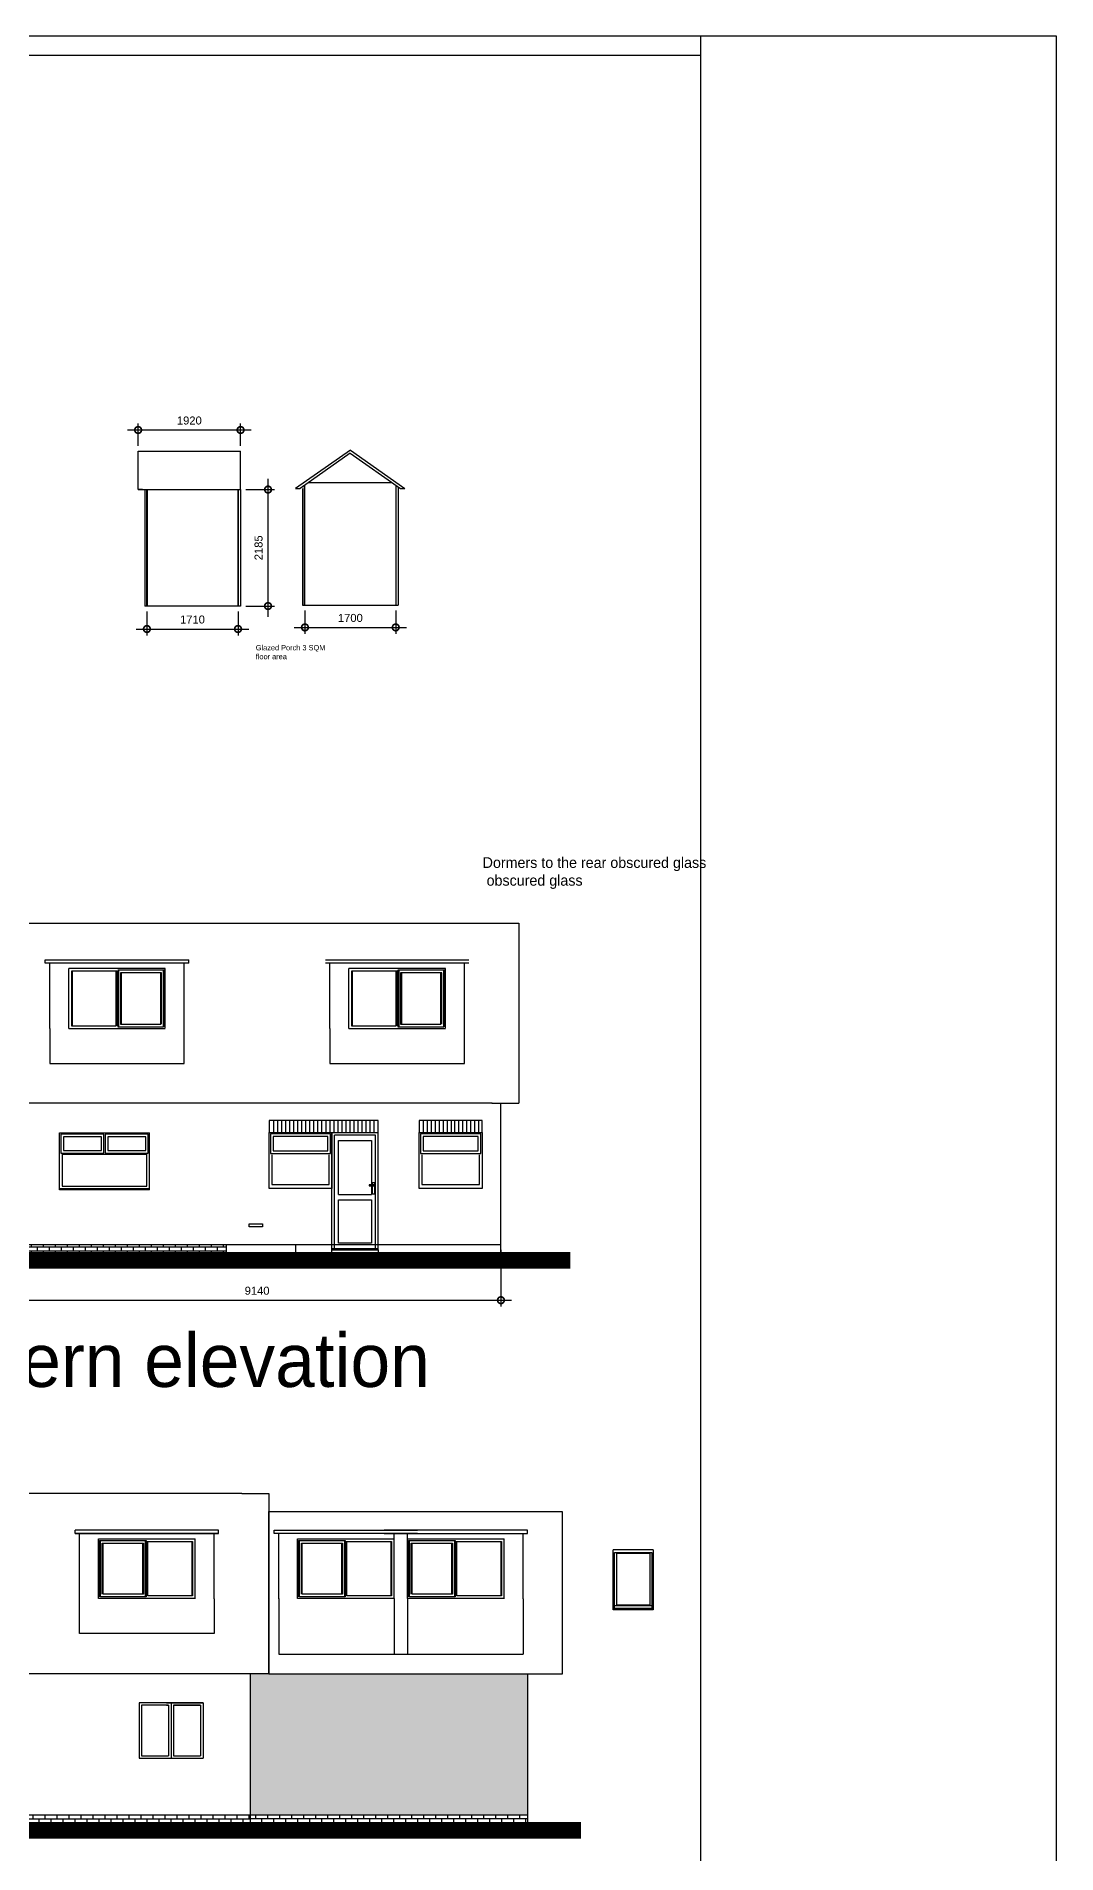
# Model space of a CAD drawing. Header units: millimetres. Extents: x 172500 to 842273, y -2500 to 360123.
# Drawn here: x 235398 to 254520, y 25027 to 59088 of the extents above; entities that cross this region are included whole.
import ezdxf

# ---------------------------------------------------------------- set-up
doc = ezdxf.new("R2010")
doc.units = ezdxf.units.MM
doc.layers.add('A2  --  Defpoints', color=16, linetype='Continuous', plot=False)
doc.layers.add('A2  --  Viewport', color=243, linetype='Continuous', plot=False)
for name, color, linetype in [('A2 - 1 (0.13mm)', 1, 'Continuous'), ('A2 - Elevation - Detail', 8, 'Continuous'), ('A2 - Elevation - Main Detail', 1, 'Continuous'), ('A2 - Elevation - Wall', 7, 'Continuous'), ('A2 - Elevation - Windoors', 2, 'Continuous'), ('A2 - Hatch - Brick', 8, 'Continuous'), ('A2 - Hatch - Roof', 8, 'Continuous'), ('A2 - Plan - Walls', 1, 'Continuous'), ('A2 - Plan - Windoors', 2, 'Continuous')]:
    doc.layers.add(name, color=color, linetype=linetype)
doc.styles.get("Standard").update_dxf_attribs({"font": ''})
doc.styles.add('TEMPLATE (Arial)', font='arial.ttf')
doc.styles.get('Standard').set_extended_font_data('Poppins Light')
doc.dimstyles.new('A2 - Modern', dxfattribs={"dimscale": 100, "dimtxt": 1.5, "dimasz": 2.5, "dimexe": 1.2, "dimexo": 1, "dimgap": 1, "dimtad": 1, "dimdec": 0, "dimrnd": 5, "dimdsep": 46, "dimtxsty": 'TEMPLATE (Arial)', "dimblk1": 'DOTSMALL', "dimblk2": 'DOTSMALL', "dimsah": 1, "dimcen": 2.5, "dimdle": 2, "dimclrd": 251, "dimclre": 251, "dimclrt": 3, "dimadec": 1, "dimazin": 0, "dimtfac": 1, "dimtdec": 0, "dimtix": 1, "dimtmove": 2, "dimatfit": 3, "dimldrblk": 'ARCHTICK', "dimfxl": 1, "dimtfillclr": 3, "dimarcsym": 0})

# ---------------------------------------------------------------- blocks, each defined once
blk = doc.blocks.new('*U23')
at = {"layer": 'A2  --  Defpoints', "color": 1}
blk.add_lwpolyline([(-29700, -2525), (29520, -2525), (29520, 39352), (-29700, 39352)], close=True, dxfattribs=at)
at = {"layer": 'A2  --  Viewport'}
blk.add_line((22845, 39352), (22845, -2525), dxfattribs=at)
blk.add_lwpolyline([(22845, -2175), (-29350, -2175), (-29350, 39002), (22845, 39002)], dxfattribs=at)
blk = doc.blocks.new('_DotSmall')
at = {"color": 0, "linetype": 'ByBlock', "const_width": 0.5}
blk.add_lwpolyline([(-0.0625, 0, 1), (0.0625, 0, 1)], format="xyb", close=True, dxfattribs=at)
blk = doc.blocks.new('*D133')
at = {"layer": 'A2 - 1 (0.13mm)', "color": 251, "lineweight": -2, "transparency": 16777216}
for p, q in [((234965, 36343), (234965, 35280)), ((244105, 36343), (244105, 35280)), ((234765, 35400), (244305, 35400))]:
    blk.add_line(p, q, dxfattribs=at)
at = {"layer": 'A2 - 1 (0.13mm)', "color": 251, "lineweight": -2, "transparency": 16777216, "xscale": 250, "yscale": 250, "zscale": 250, "rotation": 180}
blk.add_blockref('_DotSmall', (234965, 35400), dxfattribs=at)
at = {"layer": 'A2 - 1 (0.13mm)', "color": 251, "lineweight": -2, "transparency": 16777216, "xscale": 250, "yscale": 250, "zscale": 250}
blk.add_blockref('_DotSmall', (244105, 35400), dxfattribs=at)
at = {"layer": 'A2 - 1 (0.13mm)', "color": 3, "transparency": 16777216, "insert": (239535, 35577), "char_height": 150, "attachment_point": 5, "style": 'TEMPLATE (Arial)'}
blk.add_mtext('9140', dxfattribs=at)
blk = doc.blocks.new('_ArchTick')
at = {"color": 0, "linetype": 'ByBlock', "const_width": 0.15}
blk.add_lwpolyline([(-0.5, -0.5), (0.5, 0.5)], dxfattribs=at)
blk = doc.blocks.new('*D167')
at = {"layer": 'A2 - 1 (0.13mm)', "color": 251, "lineweight": -2, "transparency": 16777216}
for p, q in [((237470, 48310), (237470, 47860)), ((239178, 48310), (239178, 47860)), ((237270, 47980), (239378, 47980))]:
    blk.add_line(p, q, dxfattribs=at)
at = {"layer": 'A2 - 1 (0.13mm)', "color": 251, "lineweight": -2, "transparency": 16777216, "xscale": 250, "yscale": 250, "zscale": 250, "rotation": 180}
blk.add_blockref('_DotSmall', (237470, 47980), dxfattribs=at)
at = {"layer": 'A2 - 1 (0.13mm)', "color": 251, "lineweight": -2, "transparency": 16777216, "xscale": 250, "yscale": 250, "zscale": 250}
blk.add_blockref('_DotSmall', (239178, 47980), dxfattribs=at)
at = {"layer": 'A2 - 1 (0.13mm)', "color": 3, "transparency": 16777216, "insert": (238324, 48157), "char_height": 150, "attachment_point": 5, "style": 'TEMPLATE (Arial)'}
blk.add_mtext('1710', dxfattribs=at)
blk = doc.blocks.new('*D168')
at = {"layer": 'A2 - 1 (0.13mm)', "color": 251, "lineweight": -2, "transparency": 16777216}
for p, q in [((240432, 48330), (240432, 47890)), ((242133, 48330), (242133, 47890)), ((240232, 48010), (242333, 48010))]:
    blk.add_line(p, q, dxfattribs=at)
at = {"layer": 'A2 - 1 (0.13mm)', "color": 251, "lineweight": -2, "transparency": 16777216, "xscale": 250, "yscale": 250, "zscale": 250, "rotation": 180}
blk.add_blockref('_DotSmall', (240432, 48010), dxfattribs=at)
at = {"layer": 'A2 - 1 (0.13mm)', "color": 251, "lineweight": -2, "transparency": 16777216, "xscale": 250, "yscale": 250, "zscale": 250}
blk.add_blockref('_DotSmall', (242133, 48010), dxfattribs=at)
at = {"layer": 'A2 - 1 (0.13mm)', "color": 3, "transparency": 16777216, "insert": (241283, 48187), "char_height": 150, "attachment_point": 5, "style": 'TEMPLATE (Arial)'}
blk.add_mtext('1700', dxfattribs=at)
blk = doc.blocks.new('*D169')
at = {"layer": 'A2 - 1 (0.13mm)', "color": 251, "lineweight": -2, "transparency": 16777216}
for p, q in [((239740, 48210), (239740, 50794)), ((239325, 50594), (239860, 50594)), ((239325, 48410), (239860, 48410))]:
    blk.add_line(p, q, dxfattribs=at)
at = {"layer": 'A2 - 1 (0.13mm)', "color": 251, "lineweight": -2, "transparency": 16777216, "xscale": 250, "yscale": 250, "zscale": 250}
for p, rotation in [((239740, 50594), 90), ((239740, 48410), 270)]:
    blk.add_blockref('_DotSmall', p, dxfattribs=dict(at, rotation=rotation))
at = {"layer": 'A2 - 1 (0.13mm)', "color": 3, "transparency": 16777216, "insert": (239563, 49502), "char_height": 150, "attachment_point": 5, "rotation": 90, "style": 'TEMPLATE (Arial)'}
blk.add_mtext('2185', dxfattribs=at)
blk = doc.blocks.new('*D170')
at = {"layer": 'A2 - 1 (0.13mm)', "color": 251, "lineweight": -2, "transparency": 16777216}
for p, q in [((237306, 51412), (237306, 51830)), ((239225, 51412), (239225, 51830)), ((237106, 51710), (239425, 51710))]:
    blk.add_line(p, q, dxfattribs=at)
at = {"layer": 'A2 - 1 (0.13mm)', "color": 251, "lineweight": -2, "transparency": 16777216, "xscale": 250, "yscale": 250, "zscale": 250, "rotation": 180}
blk.add_blockref('_DotSmall', (237306, 51710), dxfattribs=at)
at = {"layer": 'A2 - 1 (0.13mm)', "color": 251, "lineweight": -2, "transparency": 16777216, "xscale": 250, "yscale": 250, "zscale": 250}
blk.add_blockref('_DotSmall', (239225, 51710), dxfattribs=at)
at = {"layer": 'A2 - 1 (0.13mm)', "color": 3, "transparency": 16777216, "insert": (238265, 51887), "char_height": 150, "attachment_point": 5, "style": 'TEMPLATE (Arial)'}
blk.add_mtext('1920', dxfattribs=at)

msp = doc.modelspace()

# ---------------------------------------------------------------- hatches: boundary and pattern name
at = {"layer": 'A2 - Hatch - Brick'}
h = msp.add_hatch(dxfattribs=at)
h.set_pattern_fill('AR-BRSTD', color=256, scale=1.107)
h.set_pattern_definition([(0, (15540.69, -132326.91), (0, 74.990173), []), (90, (15540.69, -132326.91), (-112.4712, 74.990173), [74.99017, -74.99017])])
h.paths.add_polyline_path([(234965.3, 36442.7), (234965.3, 36292.7), (238960.3, 36292.7), (238960.3, 36442.7)])
h = msp.add_hatch(dxfattribs=at)
h.set_pattern_fill('AR-BRSTD', color=256, scale=1.107)
h.set_pattern_definition([(0, (230274.06, 25754.9), (0, 74.9902), []), (90, (230274.06, 25754.9), (-112.4712, 74.9902), [74.9902, -74.9902])])
h.paths.add_polyline_path([(230274.1, 25754.9), (230274.1, 25604.9), (239414.1, 25604.9), (239414.1, 25754.9)])
h = msp.add_hatch(dxfattribs=at)
h.set_pattern_fill('AR-BRSTD', color=256, scale=1.107)
h.set_pattern_definition([(0, (45159.38, -147693.64), (0, 74.990173), []), (90, (45159.38, -147693.64), (-112.4712, 74.990173), [74.99017, -74.99017])])
h.paths.add_polyline_path([(239414.1, 25754.9), (239414.1, 25604.9), (244605.3, 25604.9), (244605.3, 25754.9)])
at = {"layer": 'A2 - Hatch - Roof'}
h = msp.add_hatch(dxfattribs=at)
h.set_pattern_fill('BRICK', color=8)
h.paths.add_polyline_path([(244605.3, 28389.4), (239752.2, 28389.4), (239414.1, 28400), (239414.1, 25754.9), (244605.3, 25754.9)])

# ---------------------------------------------------------------- linework, layer by layer
at = {"layer": 'A2 - 1 (0.13mm)'}
for p, q in [((235566.1, 41780), (238253.1, 41780)), ((238253.1, 41717.2), (235566.1, 41717.2)), ((235649.2, 40492.1), (235649.2, 41717.2)), ((236003.9, 40492.1), (236003.9, 41616.9)), ((237815.2, 41616.9), (236003.9, 41616.9)), ((236909, 41565.9), (236070, 41565.9)), ((237815.2, 40498.5), (237815.2, 41616.9)), ((238170, 40492.1), (238170, 41717.2)), ((240816.1, 41780), (243503.1, 41780)), ((243503.1, 41717.2), (240816.1, 41717.2)), ((240899.2, 40492.1), (240899.2, 41717.2)), ((241254, 40492.1), (241254, 41616.9)), ((243065.2, 41616.9), (241254, 41616.9)), ((242159, 41565.9), (241320, 41565.9)), ((243065.2, 40498.5), (243065.2, 41616.9)), ((243420, 40492.1), (243420, 41717.2)), ((235649.2, 40492.1), (235649.2, 39837.8)), ((236003.9, 40494.4), (237815.2, 40494.4)), ((238170, 39837.8), (238170, 40492.1)), ((240899.2, 40492.1), (240899.2, 39837.8)), ((241254, 40494.4), (243065.2, 40494.4)), ((243420, 39837.8), (243420, 40492.1)), ((235649.2, 39837.8), (238170, 39837.8)), ((240899.2, 39837.8), (243420, 39837.8)), ((238813.3, 31092.1), (236126.2, 31092.1)), ((238813.3, 31029.4), (236126.2, 31029.4)), ((236126.2, 31029.4), (238813.3, 31029.4)), ((236209.3, 29804.3), (236209.3, 31029.4)), ((238730.1, 29804.3), (238730.1, 31029.4)), ((239856.9, 31092.1), (242544, 31092.1)), ((239856.9, 31029.4), (239856.9, 31092.1)), ((242544, 31029.4), (239856.9, 31029.4)), ((239940, 29804.3), (239940, 31029.4)), ((244605.3, 31092.1), (241918.2, 31092.1)), ((241918.2, 31029.4), (244605.3, 31029.4)), ((242106.1, 29806.6), (242106.1, 31029.4)), ((242356.1, 29810.6), (242356.1, 31029.4)), ((244522.1, 29804.3), (244522.1, 31029.4)), ((244605.3, 31029.4), (244605.3, 31092.1)), ((236564.1, 29810.6), (236564.1, 30929.1)), ((236564.1, 30929.1), (238375.4, 30929.1)), ((237470.3, 30878), (238309.3, 30878)), ((238375.4, 29804.3), (238375.4, 30929.1)), ((240294.8, 29810.6), (240294.8, 30929.1)), ((241201, 30878), (242040.1, 30878)), ((242356.1, 30929.1), (244167.4, 30929.1)), ((243262.3, 30878), (244101.3, 30878)), ((244167.4, 29804.3), (244167.4, 30929.1)), ((236209.3, 29150), (236209.3, 29804.3)), ((238375.4, 29806.6), (236564.1, 29806.6)), ((238730.1, 29804.3), (238730.1, 29150)), ((239940, 29810.6), (239940, 28767.2)), ((242106.1, 29806.6), (240294.8, 29806.6)), ((242106.1, 29806.6), (242106.1, 28767.2)), ((244167.4, 29806.6), (242356.1, 29806.6)), ((242356.1, 29806.6), (242356.1, 28767.2)), ((244522.1, 29804.3), (244522.1, 28767.2)), ((238730.1, 29150), (236209.3, 29150))]:
    msp.add_line(p, q, dxfattribs=at)
at = {"layer": 'A2 - 1 (0.13mm)', "color": 0}
for points in [[(239224.6, 48410), (239177.5, 48410)], [(240385.4, 48430), (242180, 48430)]]:
    msp.add_lwpolyline(points, dxfattribs=at)
at = {"layer": 'A2 - 1 (0.13mm)'}
for points in [[(235566.1, 41717.2), (235566.1, 41780)], [(238253.1, 41717.2), (238253.1, 41780)], [(236126.2, 31029.4), (236126.2, 31092.1)], [(238813.3, 31029.4), (238813.3, 31092.1)], [(240294.8, 30929.1), (242106.1, 30929.1)], [(239940, 28767.2), (244522.1, 28767.2)]]:
    msp.add_lwpolyline(points, dxfattribs=at)
at = {"layer": 'A2 - 1 (0.13mm)', "color": 1, "ltscale": 50}
for points in [[(239252.2, 31777.2), (230437.2, 31777.2)], [(230437.2, 28405), (239252.2, 28405)]]:
    msp.add_lwpolyline(points, dxfattribs=at)
at = {"layer": 'A2 - 1 (0.13mm)'}
msp.add_lwpolyline([(239752.2, 31442.2), (245252.2, 31442.2), (245252.2, 28389.4), (239752.2, 28389.4)], close=True, dxfattribs=at)
at = {"layer": 'A2 - Elevation - Detail'}
msp.add_lwpolyline([(239387.6, 36833.7), (239638.9, 36833.7), (239638.9, 36777.9), (239387.6, 36777.9)], close=True, dxfattribs=at)
at = {"layer": 'A2 - Elevation - Detail', "color": 254, "const_width": 300}
for points in [[(228774.1, 36142.7), (245405.2, 36142.7)], [(228774.1, 25454.9), (245605.3, 25454.9)]]:
    msp.add_lwpolyline(points, dxfattribs=at)
at = {"layer": 'A2 - Elevation - Main Detail'}
for p, q in [((239252.2, 31777.2), (239752.2, 31777.2)), ((239752.2, 31777.2), (239752.2, 28405)), ((239252.2, 28405), (239752.2, 28405))]:
    msp.add_line(p, q, dxfattribs=at)
at = {"layer": 'A2 - Elevation - Wall'}
msp.add_line((244605.3, 28389.4), (244605.3, 25604.9), dxfattribs=at)
for points in [[(244105.3, 36292.7), (244105.3, 39092.9)], [(228774.1, 36292.7), (245405.2, 36292.7)], [(239414.1, 25604.9), (239414.1, 28405)], [(245605.3, 25604.9), (228774.1, 25604.9)]]:
    msp.add_lwpolyline(points, dxfattribs=at)
at = {"layer": 'A2 - Elevation - Windoors'}
for p, q in [((236894, 41565.9), (236055, 41565.9)), ((236055, 41565.9), (236055, 40545.4)), ((236070, 41565.9), (236070, 40545.4)), ((236894, 40545.4), (236894, 41565.9)), ((236909, 40545.4), (236909, 41565.9)), ((236924.6, 41586.3), (236924.6, 40525)), ((237781.8, 41586.3), (236924.6, 41586.3)), ((236939.6, 41586.3), (236939.6, 40525)), ((237796.8, 41586.3), (236939.6, 41586.3)), ((237781.8, 40525), (237781.8, 41586.3)), ((237796.8, 40525), (237796.8, 41586.3)), ((242144, 41565.9), (241305, 41565.9)), ((241305, 41565.9), (241305, 40545.4)), ((241320, 41565.9), (241320, 40545.4)), ((242144, 40545.4), (242144, 41565.9)), ((242159, 40545.4), (242159, 41565.9)), ((242174.6, 41586.3), (242174.6, 40525)), ((243031.8, 41586.3), (242174.6, 41586.3)), ((242189.6, 41586.3), (242189.6, 40525)), ((243046.8, 41586.3), (242189.6, 41586.3)), ((243031.8, 40525), (243031.8, 41586.3)), ((243046.8, 40525), (243046.8, 41586.3)), ((236975.6, 41535.3), (236975.6, 40576.1)), ((237730.7, 41535.3), (236975.6, 41535.3)), ((236990.6, 41535.3), (236990.6, 40576.1)), ((237745.7, 41535.3), (236990.6, 41535.3)), ((237730.7, 40576.1), (237730.7, 41535.3)), ((237745.7, 40576.1), (237745.7, 41535.3)), ((242225.6, 41535.3), (242225.6, 40576.1)), ((242980.7, 41535.3), (242225.6, 41535.3)), ((242240.6, 41535.3), (242240.6, 40576.1)), ((242995.7, 41535.3), (242240.6, 41535.3)), ((242980.7, 40576.1), (242980.7, 41535.3)), ((242995.7, 40576.1), (242995.7, 41535.3)), ((236055, 40545.4), (236894, 40545.4)), ((236975.6, 40576.1), (237730.7, 40576.1)), ((241305, 40545.4), (242144, 40545.4)), ((242225.6, 40576.1), (242980.7, 40576.1)), ((236924.6, 40525), (237781.8, 40525)), ((242174.6, 40525), (243031.8, 40525)), ((229774.1, 36442.7), (238960.3, 36442.7)), ((238960.3, 36292.7), (238960.3, 36442.7)), ((238960.3, 36442.7), (240260.3, 36442.7)), ((240260.3, 36292.7), (240260.3, 36442.7)), ((240260.3, 36442.7), (244105.3, 36442.7)), ((236582.6, 29837.2), (236582.6, 30898.5)), ((236582.6, 30898.5), (237439.7, 30898.5)), ((236597.6, 29837.2), (236597.6, 30898.5)), ((236597.6, 30898.5), (237454.7, 30898.5)), ((236633.6, 29888.2), (236633.6, 30847.4)), ((236633.6, 30847.4), (237388.7, 30847.4)), ((236648.6, 29888.2), (236648.6, 30847.4)), ((236648.6, 30847.4), (237403.7, 30847.4)), ((237388.7, 30847.4), (237388.7, 29888.2)), ((237403.7, 30847.4), (237403.7, 29888.2)), ((237439.7, 30898.5), (237439.7, 29837.2)), ((237454.7, 30898.5), (237454.7, 29837.2)), ((237470.3, 29857.6), (237470.3, 30878)), ((237485.3, 29857.6), (237485.3, 30878)), ((237485.3, 30878), (238324.3, 30878)), ((238309.3, 30878), (238309.3, 29857.6)), ((238324.3, 30878), (238324.3, 29857.6)), ((240313.3, 29837.2), (240313.3, 30898.5)), ((240313.3, 30898.5), (241170.4, 30898.5)), ((240328.3, 29837.2), (240328.3, 30898.5)), ((240328.3, 30898.5), (241185.4, 30898.5)), ((240364.3, 29888.2), (240364.3, 30847.4)), ((240364.3, 30847.4), (241119.4, 30847.4)), ((240379.3, 29888.2), (240379.3, 30847.4)), ((240379.3, 30847.4), (241134.4, 30847.4)), ((241119.4, 30847.4), (241119.4, 29888.2)), ((241134.4, 30847.4), (241134.4, 29888.2)), ((241170.4, 30898.5), (241170.4, 29837.2)), ((241185.4, 30898.5), (241185.4, 29837.2)), ((241201, 29857.6), (241201, 30878)), ((241216.1, 29857.6), (241216.1, 30878)), ((241216.1, 30878), (242055.1, 30878)), ((242040.1, 30878), (242040.1, 29857.6)), ((242055.1, 30878), (242055.1, 29857.6)), ((242374.5, 29837.2), (242374.5, 30898.5)), ((242374.5, 30898.5), (243231.7, 30898.5)), ((242389.6, 29837.2), (242389.6, 30898.5)), ((242389.6, 30898.5), (243246.7, 30898.5)), ((242425.6, 29888.2), (242425.6, 30847.4)), ((242425.6, 30847.4), (243180.7, 30847.4)), ((242440.6, 29888.2), (242440.6, 30847.4)), ((242440.6, 30847.4), (243195.7, 30847.4)), ((243180.7, 30847.4), (243180.7, 29888.2)), ((243195.7, 30847.4), (243195.7, 29888.2)), ((243231.7, 30898.5), (243231.7, 29837.2)), ((243246.7, 30898.5), (243246.7, 29837.2)), ((243262.3, 29857.6), (243262.3, 30878)), ((243277.3, 29857.6), (243277.3, 30878)), ((243277.3, 30878), (244116.3, 30878)), ((244101.3, 30878), (244101.3, 29857.6)), ((244116.3, 30878), (244116.3, 29857.6)), ((237454.7, 29837.2), (236597.6, 29837.2)), ((237403.7, 29888.2), (236648.6, 29888.2)), ((238324.3, 29857.6), (237485.3, 29857.6)), ((241185.4, 29837.2), (240328.3, 29837.2)), ((241134.4, 29888.2), (240379.3, 29888.2)), ((242055.1, 29857.6), (241216.1, 29857.6)), ((243246.7, 29837.2), (242389.6, 29837.2)), ((243195.7, 29888.2), (242440.6, 29888.2)), ((244116.3, 29857.6), (243277.3, 29857.6)), ((230274.1, 25754.9), (244605.3, 25754.9))]:
    msp.add_line(p, q, dxfattribs=at)
at = {"layer": 'A2 - Elevation - Windoors', "color": 2}
for points in [[(238887.7, 51312.3), (239224.6, 51312.3)], [(239224.6, 50593.6), (239224.6, 51312.3)]]:
    msp.add_lwpolyline(points, dxfattribs=at)
at = {"layer": 'A2 - Elevation - Windoors'}
for points in [[(246960, 30723.6), (246960, 29598.7), (246210.1, 29598.7), (246210.1, 30723.6)], [(246960, 30723.6), (246210.1, 30723.6)], [(246585, 30656.9), (246585, 30673.6)], [(246210.1, 29679.9), (246960, 29679.9)], [(246960, 29619.5), (246210.1, 29619.5)], [(237839.1, 27854.9), (238524.1, 27854.9), (238524.1, 26814.9)], [(237839.1, 27807.9), (237877.1, 27807.9)], [(237971.1, 27807.9), (238477.1, 27807.9), (238477.1, 26861.9)]]:
    msp.add_lwpolyline(points, dxfattribs=at)
for points in [[(246935, 30673.6), (246935, 29619.5), (246235.1, 29619.5), (246235.1, 30673.6)], [(246893.3, 30656.9), (246893.3, 29686.2), (246276.7, 29686.2), (246276.7, 30656.9)]]:
    msp.add_lwpolyline(points, close=True, dxfattribs=at)
at = {"layer": 'A2 - Hatch - Brick'}
for p, q in [((239845.3, 38767.7), (239845.3, 38542.7)), ((239920.3, 38767.7), (239920.3, 38542.7)), ((239995.3, 38767.7), (239995.3, 38542.7)), ((240070.3, 38767.7), (240070.3, 38542.7)), ((240145.3, 38767.7), (240145.3, 38542.7)), ((240220.3, 38767.7), (240220.3, 38542.7)), ((240295.3, 38767.7), (240295.3, 38542.7)), ((240370.3, 38767.7), (240370.3, 38542.7)), ((240445.3, 38767.7), (240445.3, 38542.7)), ((240520.3, 38767.7), (240520.3, 38542.7)), ((240595.3, 38767.7), (240595.3, 38542.7)), ((240670.3, 38767.7), (240670.3, 38542.7)), ((240745.3, 38767.7), (240745.3, 38542.7)), ((240820.3, 38767.7), (240820.3, 38542.7)), ((240895.3, 38767.7), (240895.3, 38542.7)), ((240970.3, 38767.7), (240970.3, 38542.7)), ((241045.3, 38767.7), (241045.3, 38542.7)), ((241120.3, 38767.7), (241120.3, 38542.7)), ((241195.3, 38767.7), (241195.3, 38542.7)), ((241270.3, 38767.7), (241270.3, 38542.7)), ((241345.3, 38767.7), (241345.3, 38542.7)), ((241420.3, 38767.7), (241420.3, 38542.7)), ((241495.3, 38767.7), (241495.3, 38542.7)), ((241570.3, 38767.7), (241570.3, 38542.7)), ((241645.3, 38767.7), (241645.3, 38542.7)), ((241720.3, 38767.7), (241720.3, 38542.7)), ((242645.3, 38767.7), (242645.3, 38542.7)), ((242720.3, 38767.7), (242720.3, 38542.7)), ((242795.3, 38767.7), (242795.3, 38542.7)), ((242870.3, 38767.7), (242870.3, 38542.7)), ((242945.3, 38767.7), (242945.3, 38542.7)), ((243020.3, 38767.7), (243020.3, 38542.7)), ((243095.3, 38767.7), (243095.3, 38542.7)), ((243170.3, 38767.7), (243170.3, 38542.7)), ((243232.8, 38767.7), (243232.8, 38542.7)), ((243307.8, 38767.7), (243307.8, 38542.7)), ((243382.8, 38767.7), (243382.8, 38542.7)), ((243457.8, 38767.7), (243457.8, 38542.7)), ((243532.8, 38767.7), (243532.8, 38542.7)), ((243607.8, 38767.7), (243607.8, 38542.7)), ((243682.8, 38767.7), (243682.8, 38542.7))]:
    msp.add_line(p, q, dxfattribs=at)
for points in [[(241805.3, 38542.7), (241805.3, 38767.7), (239760.3, 38767.7), (239760.3, 38542.7)], [(243750.3, 38542.7), (243750.3, 38767.7), (242575.3, 38767.7), (242575.3, 38542.7)]]:
    msp.add_lwpolyline(points, dxfattribs=at)
at = {"layer": 'A2 - Hatch - Roof', "color": 8}
for p, q in [((243942.1, 42465.1), (244442.1, 42465.1)), ((244442.1, 42465.1), (244442.1, 39092.9)), ((243936.9, 39092.9), (244442.1, 39092.9))]:
    msp.add_line(p, q, dxfattribs=at)
for points in [[(235127.1, 42465.1), (243942.1, 42465.1)], [(243942.1, 39092.9), (235127.1, 39092.9)]]:
    msp.add_lwpolyline(points, dxfattribs=at)
at = {"layer": 'A2 - Plan - Walls'}
msp.add_lwpolyline([(241408.8, 38542.7), (241408.8, 38542)], dxfattribs=at)
at = {"layer": 'A2 - Plan - Windoors', "color": 2}
for p, q in [((241283.9, 51332.3), (240257.2, 50613.6)), ((241278, 51277.2), (240344.8, 50613.6)), ((241278, 51277.2), (242222.1, 50613.6)), ((241283.9, 51332.3), (242303.8, 50613.6))]:
    msp.add_line(p, q, dxfattribs=at)
at = {"layer": 'A2 - Plan - Windoors'}
for p, q in [((238524.1, 27854.9), (237324.1, 27854.9)), ((237324.1, 27854.9), (237324.1, 27854.9)), ((237324.1, 27854.9), (237324.1, 26814.9)), ((237371.1, 27807.9), (237371.1, 26861.9)), ((237877.1, 27807.9), (237371.1, 27807.9)), ((237877.1, 27807.9), (237877.1, 26861.9)), ((237924.1, 27854.9), (237924.1, 26814.9)), ((238477.1, 27807.9), (237971.1, 27807.9)), ((237971.1, 27807.9), (237971.1, 26861.9)), ((237324.1, 26814.9), (237324.1, 26814.9)), ((237324.1, 26814.9), (238524.1, 26814.9)), ((237371.1, 26861.9), (237877.1, 26861.9)), ((237971.1, 26861.9), (238477.1, 26861.9))]:
    msp.add_line(p, q, dxfattribs=at)
at = {"layer": 'A2 - Plan - Windoors', "color": 2}
for points in [[(237306.2, 50593.6), (237306.2, 51312.3)], [(237306.2, 51312.3), (238887.7, 51312.3)], [(237387.9, 50593.6), (237306.2, 50593.6)], [(237306.2, 50593.6), (239224.6, 50593.6)], [(237430, 50593.6), (237430, 48410)], [(237469.8, 48410), (237469.8, 50593.6)], [(237477.1, 50593.6), (237477.1, 48410)], [(239177.5, 48410), (239177.5, 50593.6)], [(239184.8, 48410), (239184.8, 50593.6)], [(239224.6, 50593.6), (239224.6, 48410)], [(240257.2, 50613.6), (240344.8, 50613.6)], [(240385.4, 50613.6), (240385.4, 48430)], [(240425.2, 48430), (240425.2, 50670.8)], [(240432.5, 48430), (240432.5, 50675.9)], [(240504.6, 50727.3), (242060.4, 50727.3)], [(242132.9, 50676.2), (242132.9, 48430)], [(242140.2, 48430), (242140.2, 50671.1)], [(242180, 50643.1), (242180, 48430)], [(242222.1, 50613.6), (242303.8, 50613.6)], [(239177.5, 48410), (237430, 48410)]]:
    msp.add_lwpolyline(points, dxfattribs=at)
at = {"layer": 'A2 - Plan - Windoors'}
for points in [[(235832.5, 37465.5), (235832.5, 38534.1)], [(235832.5, 38534.1), (237518.5, 38534.1)], [(237518.5, 37465.5), (237518.5, 38534.1)], [(240935.3, 38542.7), (240935.3, 37492.7), (239760.3, 37492.7), (239760.3, 38542.7)], [(239760.3, 38542.7), (240935.3, 38542.7)], [(240935.3, 36342.7), (240935.3, 38542.7)], [(240935.3, 38542.7), (241805.3, 38542.7)], [(240985.3, 36367.7), (240985.3, 38492.7)], [(241755.3, 38492.7), (240985.3, 38492.7)], [(241755.3, 36367.7), (241755.3, 38492.7)], [(241805.3, 36342.7), (241805.3, 38542.7)], [(243750.3, 38542.7), (243750.3, 37492.7), (242575.3, 37492.7), (242575.3, 38542.7)], [(242575.3, 38542.7), (243750.3, 38542.7)], [(241060.3, 37381.4), (241060.3, 38392.7), (241680.3, 38392.7), (241680.3, 37564.6)], [(235880, 38134), (235880, 37536.8), (237471, 37536.8), (237471, 38134)], [(235880, 38134), (237471, 38134)], [(239810.3, 38121.5), (239810.3, 37567.7), (240885.3, 37567.7), (240885.3, 38121.5)], [(242625.3, 38121.5), (242625.3, 37567.7), (243700.3, 37567.7), (243700.3, 38121.5)], [(237518.5, 37489.3), (235832.5, 37489.3)], [(241680.3, 37546.1), (241680.3, 37381.4)], [(241700.7, 37564.6), (241700.7, 37606.8), (241735.6, 37606.8), (241735.6, 37388.4), (241700.7, 37388.4), (241700.7, 37546.1)], [(237518.5, 37465.5), (235832.5, 37465.5)], [(241060.3, 37381.4), (241680.3, 37381.4)], [(241680.3, 37281.4), (241680.3, 36467.7), (241060.3, 36467.7), (241060.3, 37281.4)], [(241060.3, 37281.4), (241680.3, 37281.4)], [(240935.3, 36367.7), (241805.3, 36367.7)], [(240935.3, 36292.7), (240935.3, 36342.7), (241805.3, 36342.7), (241805.3, 36292.7)]]:
    msp.add_lwpolyline(points, dxfattribs=at)
for points in [[(236663.6, 38510.3), (235856.3, 38510.3), (235856.3, 38157.7), (236663.6, 38157.7)], [(236687.4, 38157.7), (237494.7, 38157.7), (237494.7, 38510.3), (236687.4, 38510.3)], [(240910.3, 38517.7), (239785.3, 38517.7), (239785.3, 38146.5), (240910.3, 38146.5)], [(243725.3, 38517.7), (242600.3, 38517.7), (242600.3, 38146.5), (243725.3, 38146.5)], [(236616.1, 38462.9), (235903.8, 38462.9), (235903.8, 38205.2), (236616.1, 38205.2)], [(236734.9, 38205.2), (237447.2, 38205.2), (237447.2, 38462.9), (236734.9, 38462.9)], [(240860.3, 38467.7), (239835.3, 38467.7), (239835.3, 38196.5), (240860.3, 38196.5)], [(243675.3, 38467.7), (242650.3, 38467.7), (242650.3, 38196.5), (243675.3, 38196.5)], [(241730, 37564.6), (241635.3, 37564.6), (241635.3, 37546.1), (241730, 37546.1)]]:
    msp.add_lwpolyline(points, close=True, dxfattribs=at)

# ---------------------------------------------------------------- block references
at = {"layer": 'A2  --  Defpoints'}
msp.add_blockref('*U23', (225000, 19736.4), dxfattribs=at)

# ---------------------------------------------------------------- texts
at = {"layer": 'A2 - 1 (0.13mm)', "color": 0, "insert": (239510, 47680), "char_height": 100, "attachment_point": 1}
msp.add_mtext_dynamic_manual_height_columns('Glazed Porch 3 SQM floor area', width=1299.712, gutter_width=11, heights=[0], dxfattribs=at)
at = {"layer": 'A2 - 1 (0.13mm)', "attachment_point": 1}
for s, insert, char_height in [('{\\C0;Dormers to the rear obscured glass}', (243761.9, 43702.1), 200), ('{\\C0;Dormers to the rear obscured glass}', (243761.9, 43702.1), 200), ('{\\C0;Dormers to the rear\\P obscured glass}', (243761.9, 43702.1), 200), ('{\\C0;Western elevation}', (232070, 34774.4), 1000)]:
    msp.add_mtext_dynamic_manual_height_columns(s, width=31440, gutter_width=11, heights=[0], dxfattribs=dict(at, insert=insert, char_height=char_height))

# ---------------------------------------------------------------- dimensions: what is measured, and where the dimension line sits
at = {"layer": 'A2 - 1 (0.13mm)', "color": 0}
for base, p1, p2, picture, middle in [((239224.6, 51710), (237306.2, 51312.3), (239224.6, 51312.3), '*D170', (238265.4, 51886.6)), ((239177.5, 47980), (237469.8, 48410), (239177.5, 48410), '*D167', (238323.7, 48156.6)), ((242132.9, 48010), (240432.5, 48430), (242132.9, 48430), '*D168', (241282.7, 48186.6)), ((244105.3, 35400), (234965.3, 36442.7), (244105.3, 36442.7), '*D133', (239535.3, 35576.6))]:
    dim = msp.add_linear_dim(base=base, p1=p1, p2=p2, dimstyle='A2 - Modern', dxfattribs=at)
    dim.commit()
    dim.dimension.update_dxf_attribs({"geometry": picture, "text_midpoint": middle})
dim = msp.add_linear_dim(base=(239740, 50593.6), p1=(239224.6, 48410), p2=(239224.6, 50593.6), angle=90, dimstyle='A2 - Modern', dxfattribs=at)
dim.commit()
dim.dimension.update_dxf_attribs({"geometry": '*D169', "text_midpoint": (239563.4, 49501.8)})

doc.saveas('drawing.dxf')
